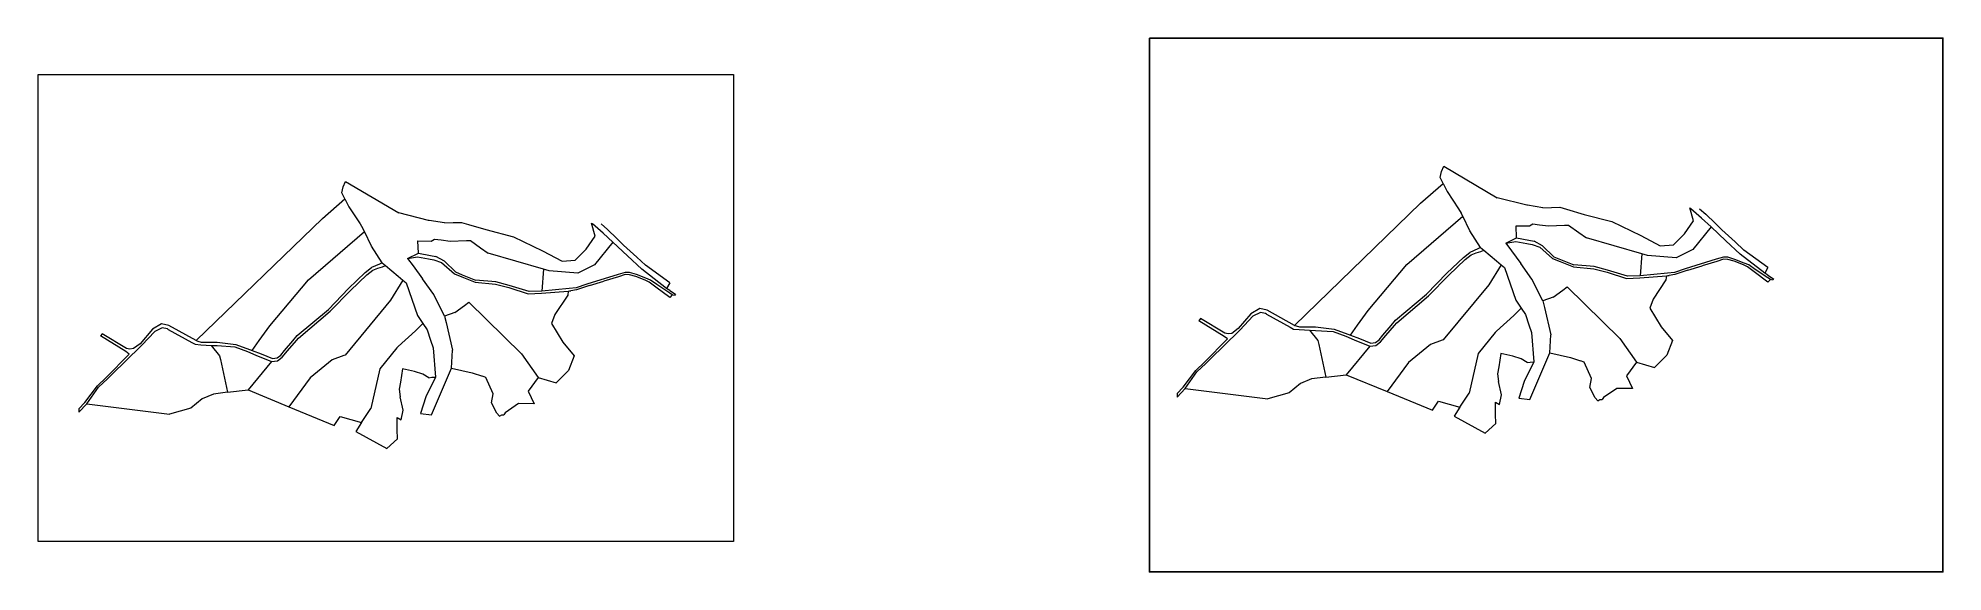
# Model space of a CAD drawing. Header units: metres. Extents: x 531863 to 534216, y 1847551 to 1848211.
import ezdxf

# ---------------------------------------------------------------- set-up
doc = ezdxf.new("R2010")
doc.units = ezdxf.units.M
doc.layers.add('20', color=7, linetype='Continuous', lineweight=13)
doc.layers.add('23', color=7, linetype='Continuous', lineweight=13)

msp = doc.modelspace()

# ---------------------------------------------------------------- linework, layer by layer
at = {"layer": '20'}
for p, q in [((532243.22, 1848033.58), (532308.78, 1847994.69)), ((533570.98, 1848006.7), (533598.7, 1848031.25)), ((533598.7, 1848031.25), (533603.77, 1848021.08)), ((533599.75, 1848052.47), (533665.31, 1848013.58)), ((532214.45, 1847987.81), (532242.17, 1848012.36)), ((532242.17, 1848012.36), (532247.24, 1848002.19)), ((533415.09, 1847855.85), (533570.98, 1848006.7)), ((532058.56, 1847836.96), (532214.45, 1847987.81)), ((532376.14, 1847982.72), (532386.47, 1847983.11)), ((532386.47, 1847983.11), (532394.8, 1847980.61)), ((533721.71, 1848001.2), (533732.67, 1848001.61)), ((533732.67, 1848001.61), (533743, 1848002)), ((533743, 1848002), (533751.33, 1847999.5)), ((533751.33, 1847999.5), (533773, 1847993)), ((533903.32, 1848001.17), (533904.67, 1848000)), ((533917.95, 1847988.48), (533904.67, 1848000)), ((533915.43, 1848000), (533923.21, 1847993.19)), ((533917.95, 1847988.48), (533929.75, 1847977.63)), ((533923.21, 1847993.19), (533934.86, 1847981.98)), ((532365.18, 1847982.31), (532376.14, 1847982.72)), ((532372.4, 1847959.74), (532392.31, 1847960.56)), ((532392.31, 1847960.56), (532397.25, 1847960.76)), ((532394.8, 1847980.61), (532416.47, 1847974.11)), ((532546.79, 1847982.28), (532548.14, 1847981.11)), ((532561.42, 1847969.59), (532548.14, 1847981.11)), ((532558.9, 1847981.11), (532566.68, 1847974.3)), ((532561.42, 1847969.59), (532573.22, 1847958.74)), ((532566.68, 1847974.3), (532578.33, 1847963.09)), ((533676.33, 1847957.4), (533689.57, 1847964.02)), ((533689.57, 1847964.02), (533704.67, 1847960.98)), ((533704.67, 1847960.98), (533711.06, 1847959.69)), ((533728.93, 1847978.63), (533748.84, 1847979.45)), ((533748.84, 1847979.45), (533753.78, 1847979.65)), ((533948, 1847960.46), (533929.75, 1847977.63)), ((532319.8, 1847938.51), (532333.04, 1847945.13)), ((532319.8, 1847938.51), (532332.13, 1847940.4)), ((532332.13, 1847940.4), (532345.41, 1847938.13)), ((532333.04, 1847945.13), (532348.14, 1847942.09)), ((532345.41, 1847938.13), (532352.17, 1847936.97)), ((532348.14, 1847942.09), (532354.53, 1847940.8)), ((532591.47, 1847941.57), (532573.22, 1847958.74)), ((532602.78, 1847940.06), (532613.62, 1847930.01)), ((533645.05, 1847951.9), (533648.98, 1847948.75)), ((533645.26, 1847947.16), (533648.98, 1847948.75)), ((533676.33, 1847957.4), (533688.66, 1847959.29)), ((533688.66, 1847959.29), (533701.94, 1847957.02)), ((533701.94, 1847957.02), (533708.7, 1847955.86)), ((533734.01, 1847938.25), (533743.32, 1847934.56)), ((533735.34, 1847940.7), (533743.65, 1847937.3)), ((533743.65, 1847937.3), (533760.24, 1847930.51)), ((533844.01, 1847944.08), (533842.07, 1847916.91)), ((533959.31, 1847958.95), (533970.15, 1847948.9)), ((534000, 1847927.16), (533970.15, 1847948.9)), ((532288.52, 1847933.01), (532292.45, 1847929.86)), ((532288.73, 1847928.27), (532292.45, 1847929.86)), ((532377.48, 1847919.36), (532386.79, 1847915.67)), ((532378.81, 1847921.81), (532387.12, 1847918.41)), ((532386.79, 1847915.67), (532403.39, 1847909.09)), ((532387.12, 1847918.41), (532403.71, 1847911.62)), ((532487.48, 1847925.19), (532485.54, 1847898.02)), ((532643.47, 1847908.27), (532613.62, 1847930.01)), ((533674.62, 1847927.18), (533688.56, 1847887.08)), ((533743.32, 1847934.56), (533759.92, 1847927.98)), ((533874.73, 1847917.14), (533874, 1847912)), ((533901.08, 1847924.13), (533918.56, 1847929.38)), ((534000, 1847927.16), (533996, 1847920.29)), ((532318.09, 1847908.29), (532332.03, 1847868.19)), ((532518.2, 1847898.25), (532517.47, 1847893.11)), ((532544.55, 1847905.24), (532562.03, 1847910.49)), ((532643.47, 1847908.27), (532639.47, 1847901.4)), ((532646.45, 1847893.45), (532643.47, 1847890.29)), ((533734.54, 1847890.59), (533721.99, 1847886.11)), ((534002.98, 1847912.34), (534000, 1847909.18)), ((532332.03, 1847868.19), (532338.67, 1847858.08)), ((532378.01, 1847871.7), (532365.46, 1847867.22)), ((533493.05, 1847855.98), (533506, 1847874)), ((533688.56, 1847887.08), (533695.2, 1847876.97)), ((531942.38, 1847845.43), (531940.42, 1847842.73)), ((532136.52, 1847837.09), (532149.47, 1847855.11)), ((532178.14, 1847836.85), (532183.51, 1847843.24)), ((533298.91, 1847864.32), (533296.95, 1847861.62)), ((533413.83, 1847851.29), (533421.06, 1847850.59)), ((533433.58, 1847850.03), (533444, 1847837)), ((533478.55, 1847842.3), (533488.95, 1847837.97)), ((533481.08, 1847845.08), (533484.31, 1847843.82)), ((533484.31, 1847843.82), (533493.05, 1847855.98)), ((533484.31, 1847843.82), (533495.51, 1847839.43)), ((533519.72, 1847837.95), (533524.41, 1847843.53)), ((533521.27, 1847835.4), (533527.97, 1847843.19)), ((533524.41, 1847843.53), (533534.67, 1847855.74)), ((533527.97, 1847843.19), (533538.87, 1847855.85)), ((533534.67, 1847855.74), (533540.04, 1847862.13)), ((533538.87, 1847855.85), (533541.44, 1847858.84)), ((533704.7, 1847856.47), (533707.97, 1847846.99)), ((533707.97, 1847846.99), (533710.73, 1847810.59)), ((533730.35, 1847822.04), (533731.84, 1847844.05)), ((532057.3, 1847832.4), (532064.53, 1847831.7)), ((532077.05, 1847831.14), (532087.47, 1847818.11)), ((532122.02, 1847823.41), (532132.42, 1847819.08)), ((532124.55, 1847826.19), (532127.78, 1847824.93)), ((532127.78, 1847824.93), (532136.52, 1847837.09)), ((532127.78, 1847824.93), (532138.98, 1847820.54)), ((532132.42, 1847819.08), (532151.52, 1847811.14)), ((532138.98, 1847820.54), (532153.04, 1847815.04)), ((532163.19, 1847819.06), (532167.88, 1847824.64)), ((532164.74, 1847816.51), (532171.44, 1847824.3)), ((532167.88, 1847824.64), (532178.14, 1847836.85)), ((532171.44, 1847824.3), (532182.34, 1847836.96)), ((532182.34, 1847836.96), (532184.91, 1847839.95)), ((532348.17, 1847837.58), (532351.44, 1847828.1)), ((532351.44, 1847828.1), (532354.2, 1847791.7)), ((532373.82, 1847803.15), (532375.31, 1847825.16)), ((533488.95, 1847837.97), (533508.05, 1847830.03)), ((533495.51, 1847839.43), (533509.57, 1847833.93)), ((533705.65, 1847764.15), (533730.35, 1847822.04)), ((533875, 1847819), (533859.66, 1847803.61)), ((532349.12, 1847745.26), (532373.82, 1847803.15)), ((532518.47, 1847800.11), (532503.13, 1847784.72)), ((533280.07, 1847777.74), (533294.64, 1847798.24)), ((533710.73, 1847810.59), (533698.77, 1847786.42)), ((533837.62, 1847810.26), (533859.66, 1847803.61)), ((531923.54, 1847758.85), (531938.11, 1847779.35)), ((532097.47, 1847773.11), (532122.62, 1847775.97)), ((532354.2, 1847791.7), (532342.24, 1847767.53)), ((532481.09, 1847791.37), (532503.13, 1847784.72)), ((533270.1, 1847767.29), (533280.07, 1847777.74)), ((533270.1, 1847771.66), (533270.1, 1847767.29)), ((533280.07, 1847777.74), (533382.22, 1847765.08)), ((533454, 1847792), (533479.15, 1847794.86)), ((533529.43, 1847774.22), (533529.63, 1847774.14)), ((533619.23, 1847754.74), (533630.92, 1847772.03)), ((533670.95, 1847769.95), (533667.15, 1847786.43)), ((533698.77, 1847786.42), (533692.3, 1847765.77)), ((531913.57, 1847748.4), (531923.54, 1847758.85)), ((531913.57, 1847752.77), (531913.57, 1847748.4)), ((531923.54, 1847758.85), (532025.69, 1847746.19)), ((532172.9, 1847755.33), (532173.1, 1847755.25)), ((532262.7, 1847735.85), (532274.39, 1847753.14)), ((532314.42, 1847751.06), (532310.62, 1847767.54)), ((532311.76, 1847739.23), (532314.42, 1847751.06)), ((532342.24, 1847767.53), (532335.77, 1847746.88)), ((533663.48, 1847760.78), (533668.29, 1847758.12)), ((533668.29, 1847758.12), (533670.95, 1847769.95)), ((533692.3, 1847765.77), (533705.65, 1847764.15)), ((532306.95, 1847741.89), (532311.76, 1847739.23)), ((532335.77, 1847746.88), (532349.12, 1847745.26))]:
    msp.add_line(p, q, dxfattribs=at)
for points in [[(532242.17, 1848012.36), (532238.56, 1848019.62), (532240.04, 1848027.02), (532243.22, 1848033.58)], [(533598.7, 1848031.25), (533595.09, 1848038.51), (533596.57, 1848045.91), (533599.75, 1848052.47)], [(533603.77, 1848021.08), (533617.59, 1848000), (533621.18, 1847994.53)], [(533721.71, 1848001.2), (533702.91, 1848004.16), (533702.01, 1848004.3), (533665.31, 1848013.58)], [(532247.24, 1848002.19), (532261.06, 1847981.11), (532264.65, 1847975.64)], [(532365.18, 1847982.31), (532346.38, 1847985.27), (532345.48, 1847985.41), (532308.78, 1847994.69)], [(533506, 1847874), (533554, 1847931), (533622.96, 1847990.86)], [(533645.05, 1847951.9), (533631.75, 1847972.65), (533622.96, 1847990.86), (533621.18, 1847994.53)], [(533773, 1847993), (533807, 1847984), (533843, 1847967), (533867, 1847954), (533883.41, 1847955.2), (533897, 1847969), (533908, 1847985), (533903.32, 1848001.17)], [(532149.47, 1847855.11), (532197.47, 1847912.11), (532266.43, 1847971.97)], [(532288.52, 1847933.01), (532275.22, 1847953.76), (532266.43, 1847971.97), (532264.65, 1847975.64)], [(532333.04, 1847945.13), (532332.47, 1847960.09), (532348.77, 1847959.76), (532352.89, 1847962.53)], [(532352.89, 1847962.53), (532361.39, 1847961.31), (532372.4, 1847959.74)], [(532397.25, 1847960.76), (532409.71, 1847951.77), (532419.21, 1847944.92)], [(532416.47, 1847974.11), (532450.47, 1847965.11), (532486.47, 1847948.11), (532510.47, 1847935.11), (532526.88, 1847936.31), (532540.47, 1847950.11), (532551.47, 1847966.11), (532546.79, 1847982.28)], [(532578.33, 1847963.09), (532586.61, 1847955.06), (532602.78, 1847940.06)], [(533689.57, 1847964.02), (533689, 1847978.98), (533705.3, 1847978.65), (533709.42, 1847981.42)], [(533709.42, 1847981.42), (533717.92, 1847980.2), (533728.93, 1847978.63)], [(533735.34, 1847940.7), (533721.67, 1847954.12), (533711.06, 1847959.69)], [(533753.78, 1847979.65), (533766.24, 1847970.66), (533775.74, 1847963.81)], [(533929.75, 1847977.63), (533906.98, 1847949.68), (533886.62, 1847939.2), (533851.14, 1847942.02), (533844.01, 1847944.08), (533775.74, 1847963.81)], [(533934.86, 1847981.98), (533943.14, 1847973.95), (533959.31, 1847958.95)], [(534000, 1847917.8), (533996, 1847920.29), (533965.49, 1847943.99), (533948, 1847960.46)], [(532319.8, 1847938.51), (532326.64, 1847929.19), (532338.26, 1847913.35)], [(532352.17, 1847936.97), (532361.81, 1847933.43), (532377.48, 1847919.36)], [(532378.81, 1847921.81), (532365.14, 1847935.23), (532354.53, 1847940.8)], [(532573.22, 1847958.74), (532550.45, 1847930.79), (532530.09, 1847920.31), (532494.61, 1847923.13), (532487.48, 1847925.19), (532419.21, 1847944.92)], [(532643.47, 1847898.91), (532639.47, 1847901.4), (532608.96, 1847925.1), (532591.47, 1847941.57)], [(533540.04, 1847862.13), (533578.39, 1847894.51), (533603.48, 1847920.15), (533623.91, 1847939.85), (533631.61, 1847946.02)], [(533541.44, 1847858.84), (533580.84, 1847892.21), (533605.75, 1847917.7), (533625.82, 1847937.29), (533633.21, 1847942.91), (533639.63, 1847945.48), (533645.26, 1847947.16)], [(533645.05, 1847951.9), (533641.51, 1847950.34), (533631.61, 1847946.02)], [(533648.98, 1847948.75), (533664.71, 1847935.52), (533670.44, 1847930.7), (533674.62, 1847927.18)], [(533676.33, 1847957.4), (533683.17, 1847948.08), (533694.79, 1847932.24)], [(533708.7, 1847955.86), (533718.34, 1847952.32), (533734.01, 1847938.25)], [(534000, 1847914.35), (533984.15, 1847925.01), (533976.47, 1847930.47), (533970.72, 1847932.87), (533959.06, 1847937.4), (533950.46, 1847939.94), (533944.98, 1847940.22), (533936.16, 1847937.63), (533897.52, 1847925.71), (533884.36, 1847921.15), (533875.89, 1847920.35), (533842.07, 1847916.91), (533841.83, 1847916.89), (533826.3, 1847916.74), (533801.8, 1847924.01), (533785.43, 1847928.67), (533760.24, 1847930.51)], [(534000, 1847909.18), (533982.73, 1847921.93), (533974.56, 1847928.17), (533969.75, 1847930.58), (533958.17, 1847935.04), (533950.26, 1847937.32), (533944.95, 1847937.62), (533936.65, 1847934.82), (533918.56, 1847929.38)], [(532183.51, 1847843.24), (532221.86, 1847875.62), (532246.95, 1847901.26), (532267.38, 1847920.96), (532275.08, 1847927.13)], [(532184.91, 1847839.95), (532224.31, 1847873.32), (532249.22, 1847898.81), (532269.29, 1847918.4), (532276.68, 1847924.02), (532283.1, 1847926.59), (532288.73, 1847928.27)], [(532288.52, 1847933.01), (532284.98, 1847931.45), (532275.08, 1847927.13)], [(532292.45, 1847929.86), (532308.18, 1847916.63), (532313.91, 1847911.81), (532318.09, 1847908.29)], [(532365.46, 1847867.22), (532351.98, 1847894.15), (532338.26, 1847913.35)], [(532643.47, 1847895.46), (532627.62, 1847906.12), (532619.94, 1847911.58), (532614.19, 1847913.98), (532602.53, 1847918.51), (532593.93, 1847921.05), (532588.45, 1847921.33), (532579.63, 1847918.74), (532540.99, 1847906.82), (532527.83, 1847902.26), (532519.36, 1847901.46), (532485.54, 1847898.02), (532485.3, 1847898), (532469.77, 1847897.85), (532445.27, 1847905.12), (532428.9, 1847909.78), (532403.71, 1847911.62)], [(532643.47, 1847890.29), (532626.2, 1847903.04), (532618.03, 1847909.28), (532613.22, 1847911.69), (532601.64, 1847916.15), (532593.73, 1847918.43), (532588.42, 1847918.73), (532580.12, 1847915.93), (532562.03, 1847910.49)], [(533670.44, 1847930.7), (533655, 1847906), (533599, 1847838), (533597.65, 1847837.49), (533583, 1847832), (533556, 1847810), (533529.63, 1847774.14)], [(533721.99, 1847886.11), (533708.51, 1847913.04), (533694.79, 1847932.24)], [(533759.92, 1847927.98), (533784.93, 1847925.52), (533801.49, 1847921.56), (533825.38, 1847913.76), (533841.86, 1847914.44), (533874.73, 1847917.14), (533876.34, 1847917.27), (533877.95, 1847917.54)], [(533901.08, 1847924.13), (533885.05, 1847918.72), (533877.95, 1847917.54)], [(534000, 1847917.8), (534006.96, 1847913.47), (534006.01, 1847911.66), (534002.98, 1847912.34), (534000, 1847914.35)], [(532313.91, 1847911.81), (532298.47, 1847887.11), (532242.47, 1847819.11), (532241.12, 1847818.6), (532226.47, 1847813.11), (532199.47, 1847791.11), (532173.1, 1847755.25)], [(532403.39, 1847909.09), (532428.4, 1847906.63), (532444.96, 1847902.67), (532468.85, 1847894.87), (532485.33, 1847895.55), (532518.2, 1847898.25), (532519.81, 1847898.38), (532521.42, 1847898.65)], [(532517.47, 1847893.11), (532501.47, 1847869.11), (532497.47, 1847858.11), (532511.47, 1847835.11), (532525.47, 1847818.11), (532518.47, 1847800.11)], [(532544.55, 1847905.24), (532528.52, 1847899.83), (532521.42, 1847898.65)], [(532643.47, 1847898.91), (532650.43, 1847894.58), (532649.48, 1847892.77), (532646.45, 1847893.45), (532643.47, 1847895.46)], [(533734.54, 1847890.59), (533746.45, 1847899.33), (533751.86, 1847903.29)], [(533751.86, 1847903.29), (533817.1, 1847839.4), (533837.62, 1847810.26)], [(533874, 1847912), (533858, 1847888), (533854, 1847877), (533868, 1847854), (533882, 1847837), (533875, 1847819)], [(532365.46, 1847867.22), (532367.34, 1847859.2), (532375.31, 1847825.16)], [(532378.01, 1847871.7), (532389.92, 1847880.44), (532395.33, 1847884.4)], [(532395.33, 1847884.4), (532460.57, 1847820.51), (532481.09, 1847791.37)], [(533380.58, 1847869.79), (533379.55, 1847870.59), (533373.26, 1847871.72), (533363.88, 1847867.15), (533348.08, 1847850.4), (533340.87, 1847843.11), (533334.57, 1847836.93), (533305.61, 1847808.64), (533294.64, 1847798.24)], [(533415.09, 1847855.85), (533381.22, 1847874.58), (533372.26, 1847876.47), (533361.3, 1847869.98), (533345.8, 1847851.77), (533337.65, 1847845.97), (533333.29, 1847845.19), (533329.18, 1847846.02), (533298.91, 1847864.32)], [(533380.58, 1847869.79), (533409.78, 1847853.54), (533413.83, 1847851.29)], [(533664.8, 1847848.65), (533686, 1847868), (533695.2, 1847876.97)], [(533695.2, 1847876.97), (533700.31, 1847869.2), (533704.7, 1847856.47)], [(533721.99, 1847886.11), (533723.87, 1847878.09), (533731.84, 1847844.05)], [(531936.7, 1847781.15), (531947.63, 1847791.59), (531975.85, 1847820.19), (531971.73, 1847823.34), (531940.42, 1847842.73)], [(532024.05, 1847850.9), (532023.02, 1847851.7), (532016.73, 1847852.83), (532007.35, 1847848.26), (531991.55, 1847831.51), (531984.34, 1847824.22), (531978.04, 1847818.04), (531949.08, 1847789.75), (531938.11, 1847779.35)], [(532058.56, 1847836.96), (532024.69, 1847855.69), (532015.73, 1847857.58), (532004.77, 1847851.09), (531989.27, 1847832.88), (531981.12, 1847827.08), (531976.76, 1847826.3), (531972.65, 1847827.13), (531942.38, 1847845.43)], [(532024.05, 1847850.9), (532053.25, 1847834.65), (532057.3, 1847832.4)], [(532308.27, 1847829.76), (532329.47, 1847849.11), (532338.67, 1847858.08)], [(532338.67, 1847858.08), (532343.78, 1847850.31), (532348.17, 1847837.58)], [(533293.23, 1847800.04), (533304.16, 1847810.48), (533332.38, 1847839.08), (533328.26, 1847842.23), (533296.95, 1847861.62)], [(533415.09, 1847855.85), (533417.39, 1847855.17), (533421.41, 1847853.98)], [(533421.06, 1847850.59), (533427.57, 1847850.3), (533433.58, 1847850.03), (533441.24, 1847849.68)], [(533421.41, 1847853.98), (533441.01, 1847853.84), (533464.21, 1847850.97), (533481.08, 1847845.08)], [(533441.24, 1847849.68), (533462.96, 1847848.14), (533478.55, 1847842.3)], [(533664.8, 1847848.65), (533663, 1847847), (533642, 1847821), (533630.92, 1847772.03)], [(532058.56, 1847836.96), (532060.86, 1847836.28), (532064.88, 1847835.09)], [(532064.53, 1847831.7), (532071.04, 1847831.41), (532077.05, 1847831.14), (532084.71, 1847830.79)], [(532064.88, 1847835.09), (532084.48, 1847834.95), (532107.68, 1847832.08), (532124.55, 1847826.19)], [(532084.71, 1847830.79), (532106.43, 1847829.25), (532122.02, 1847823.41)], [(532153.04, 1847815.04), (532158.61, 1847815.82), (532163.19, 1847819.06)], [(532308.27, 1847829.76), (532306.47, 1847828.11), (532285.47, 1847802.11), (532274.39, 1847753.14)], [(533444, 1847837), (533445.03, 1847832.36), (533454, 1847792)], [(533508.05, 1847830.03), (533479.15, 1847794.86), (533529.43, 1847774.22)], [(533508.05, 1847830.03), (533515.64, 1847830.85), (533521.27, 1847835.4)], [(533509.57, 1847833.93), (533515.14, 1847834.71), (533519.72, 1847837.95)], [(533702.54, 1847809.97), (533695.29, 1847814.28), (533684.86, 1847817.88), (533670.08, 1847821.09), (533667.5, 1847804.42), (533666.06, 1847795.78), (533667.15, 1847786.43)], [(533730.35, 1847822.04), (533756.09, 1847815.94), (533768.58, 1847811.88)], [(532087.47, 1847818.11), (532088.5, 1847813.47), (532097.47, 1847773.11)], [(532151.52, 1847811.14), (532122.62, 1847775.97), (532172.9, 1847755.33)], [(532151.52, 1847811.14), (532159.11, 1847811.96), (532164.74, 1847816.51)], [(532346.01, 1847791.08), (532338.76, 1847795.39), (532328.33, 1847798.99), (532313.55, 1847802.2), (532310.97, 1847785.53), (532309.53, 1847776.89), (532310.62, 1847767.54)], [(532373.82, 1847803.15), (532399.56, 1847797.05), (532412.05, 1847792.99)], [(533270.1, 1847771.66), (533277.7, 1847779.51), (533293.23, 1847800.04)], [(533702.54, 1847809.97), (533706.31, 1847810.53), (533710.73, 1847810.59)], [(533780.05, 1847778.93), (533781.95, 1847789.99), (533773, 1847810.26), (533768.58, 1847811.88)], [(533837.62, 1847810.26), (533825.05, 1847793.47), (533832.67, 1847777.64), (533813.24, 1847777.98), (533796.92, 1847766.62), (533795.34, 1847764.04)], [(531913.57, 1847752.77), (531921.17, 1847760.62), (531936.7, 1847781.15)], [(532097.47, 1847773.11), (532079.82, 1847770.96), (532065.99, 1847764.94), (532052.04, 1847753.67), (532025.69, 1847746.19)], [(532346.01, 1847791.08), (532349.78, 1847791.64), (532354.2, 1847791.7)], [(532423.52, 1847760.04), (532425.42, 1847771.1), (532416.47, 1847791.37), (532412.05, 1847792.99)], [(532481.09, 1847791.37), (532468.52, 1847774.58), (532476.14, 1847758.75), (532456.71, 1847759.09), (532440.39, 1847747.73), (532438.81, 1847745.15)], [(533454, 1847792), (533436.35, 1847789.85), (533422.52, 1847783.83), (533408.57, 1847772.56), (533382.22, 1847765.08)], [(533529.63, 1847774.14), (533585.57, 1847751.17), (533592.86, 1847762.22), (533619.23, 1847754.74), (533612.42, 1847743.64), (533650.56, 1847722.76)], [(533789.66, 1847762.56), (533786.53, 1847766.42), (533780.05, 1847778.93)], [(532173.1, 1847755.25), (532229.04, 1847732.28), (532236.33, 1847743.33), (532262.7, 1847735.85), (532255.89, 1847724.75), (532294.03, 1847703.87)], [(532433.13, 1847743.67), (532430, 1847747.53), (532423.52, 1847760.04)], [(533650.56, 1847722.76), (533663.77, 1847734.54), (533663.46, 1847746.02), (533663.48, 1847760.78)], [(533789.66, 1847762.56), (533792.47, 1847764.25), (533795.34, 1847764.04)], [(532294.03, 1847703.87), (532307.24, 1847715.65), (532306.93, 1847727.13), (532306.95, 1847741.89)], [(532433.13, 1847743.67), (532435.94, 1847745.36), (532438.81, 1847745.15)]]:
    msp.add_lwpolyline(points, dxfattribs=at)
at = {"layer": '23', "lineweight": 25}
msp.add_lwpolyline([(533235.88, 1848210.78), (534216.04, 1848210.78), (534216.04, 1847551.2), (533235.88, 1847551.2)], close=True, dxfattribs=at)
at = {"layer": '23'}
msp.add_lwpolyline([(531863.36, 1848165.89), (532722.34, 1848165.89), (532722.34, 1847588.83), (531863.36, 1847588.83)], close=True, dxfattribs=at)

doc.saveas('drawing.dxf')
